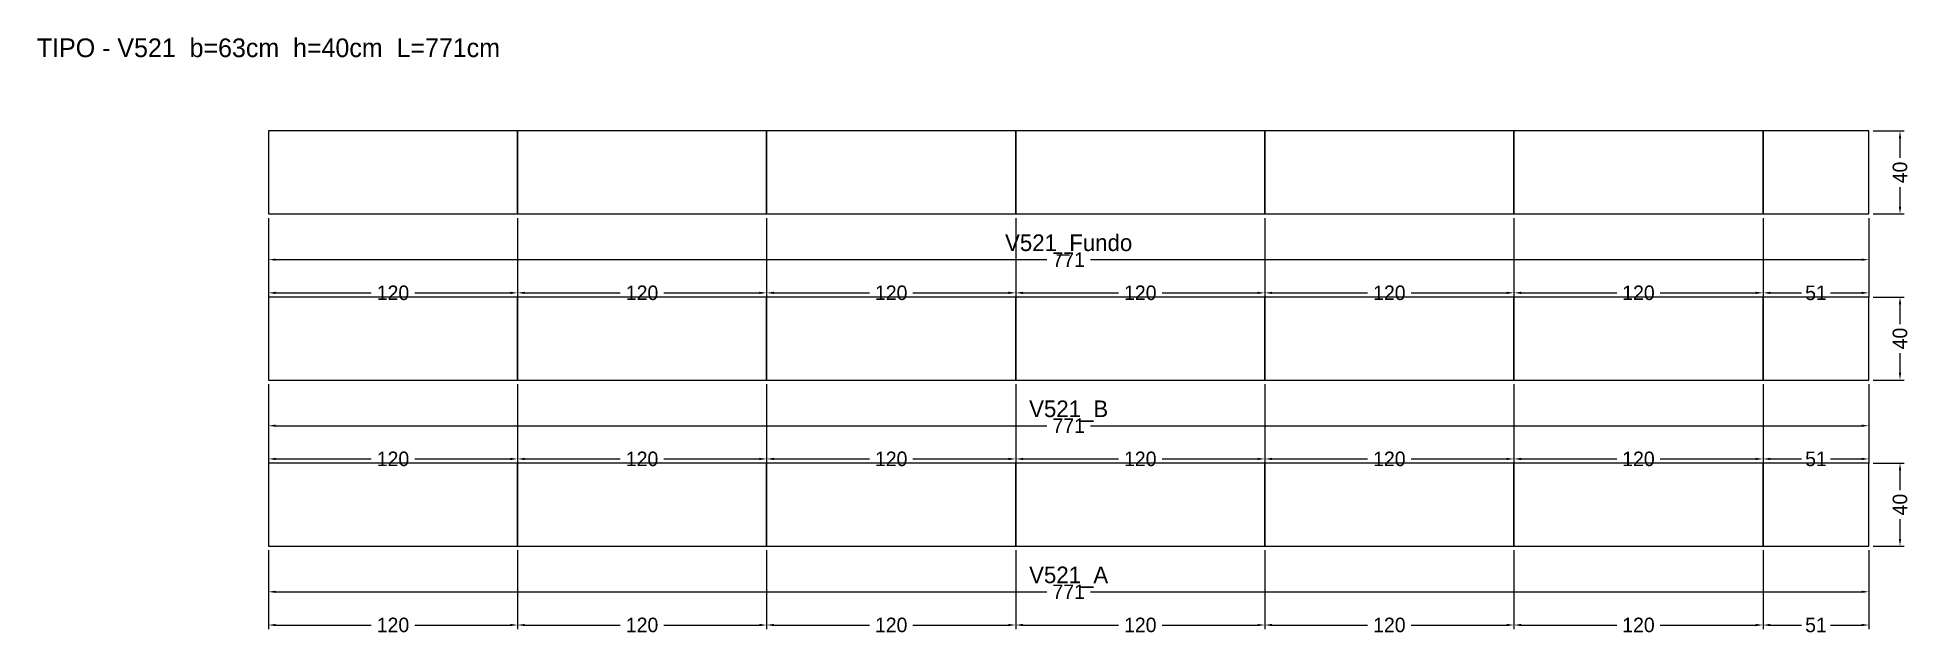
# Model space of a CAD drawing. Header units: metres. Extents: x -111 to 791, y -43 to 245.
import ezdxf

# ---------------------------------------------------------------- set-up
doc = ezdxf.new("R2010")
doc.units = ezdxf.units.M
for name, color, linetype in [('COTA', 3, 'Continuous'), ('NOMENCLATURA', 2, 'Continuous'), ('Paineis', 7, 'Continuous'), ('Texto Secao', 2, 'Continuous')]:
    doc.layers.add(name, color=color, linetype=linetype)
doc.dimstyles.new('COTA_VIG', dxfattribs={"dimtxt": 7, "dimasz": 3.5, "dimexe": 2, "dimexo": 2, "dimgap": 1.5, "dimtad": 1, "dimdec": 1, "dimcen": 2.5, "dimclrd": 3, "dimclre": 3, "dimclrt": 3, "dimazin": 3, "dimtfac": 1, "dimtmove": 0, "dimatfit": 3})

# ---------------------------------------------------------------- blocks, each defined once
blk = doc.blocks.new('_CLOSEDFILLED')
at = {"color": 0, "linetype": 'BYBLOCK'}
blk.add_solid([(-1, 0.16), (0, 0), (-1, -0.16)], dxfattribs=at)
blk = doc.blocks.new('*D1')
at = {"color": 3}
for p, q in [((0, -2), (0, -24)), ((771, -2), (771, -24)), ((3.5, -22), (375, -22)), ((396, -22), (767.5, -22))]:
    blk.add_line(p, q, dxfattribs=at)
at = {"layer": 'Defpoints'}
for p in [(0, 0), (771, 0), (0, -22)]:
    blk.add_point(p, dxfattribs=at)
at = {"layer": 'COTA', "color": 3, "xscale": 3.5, "yscale": 3.5, "rotation": 180}
blk.add_blockref('_CLOSEDFILLED', (0, -22), dxfattribs=at)
at = {"layer": 'COTA', "color": 3, "xscale": 3.5, "yscale": 3.5}
blk.add_blockref('_CLOSEDFILLED', (771, -22), dxfattribs=at)
at = {"layer": 'COTA', "color": 3, "insert": (385.5, -22), "char_height": 7, "attachment_point": 5}
blk.add_mtext('771', dxfattribs=at)
blk = doc.blocks.new('*D2')
at = {"color": 3}
for p, q in [((0, -2), (0, -40)), ((120, -2), (120, -40)), ((3.5, -38), (49.5, -38)), ((70.5, -38), (116.5, -38))]:
    blk.add_line(p, q, dxfattribs=at)
at = {"layer": 'Defpoints'}
for p in [(0, 0), (120, 0), (0, -38)]:
    blk.add_point(p, dxfattribs=at)
at = {"layer": 'COTA', "color": 3, "xscale": 3.5, "yscale": 3.5, "rotation": 180}
blk.add_blockref('_CLOSEDFILLED', (0, -38), dxfattribs=at)
at = {"layer": 'COTA', "color": 3, "xscale": 3.5, "yscale": 3.5}
blk.add_blockref('_CLOSEDFILLED', (120, -38), dxfattribs=at)
at = {"layer": 'COTA', "color": 3, "insert": (60, -38), "char_height": 7, "attachment_point": 5}
blk.add_mtext('120', dxfattribs=at)
blk = doc.blocks.new('*D3')
at = {"color": 3}
for p, q in [((120, -2), (120, -40)), ((240, -2), (240, -40)), ((123.5, -38), (169.5, -38)), ((190.5, -38), (236.5, -38))]:
    blk.add_line(p, q, dxfattribs=at)
at = {"layer": 'Defpoints'}
for p in [(120, 0), (240, 0), (120, -38)]:
    blk.add_point(p, dxfattribs=at)
at = {"layer": 'COTA', "color": 3, "xscale": 3.5, "yscale": 3.5, "rotation": 180}
blk.add_blockref('_CLOSEDFILLED', (120, -38), dxfattribs=at)
at = {"layer": 'COTA', "color": 3, "xscale": 3.5, "yscale": 3.5}
blk.add_blockref('_CLOSEDFILLED', (240, -38), dxfattribs=at)
at = {"layer": 'COTA', "color": 3, "insert": (180, -38), "char_height": 7, "attachment_point": 5}
blk.add_mtext('120', dxfattribs=at)
blk = doc.blocks.new('*D4')
at = {"color": 3}
for p, q in [((240, -2), (240, -40)), ((360, -2), (360, -40)), ((243.5, -38), (289.5, -38)), ((310.5, -38), (356.5, -38))]:
    blk.add_line(p, q, dxfattribs=at)
at = {"layer": 'Defpoints'}
for p in [(240, 0), (360, 0), (240, -38)]:
    blk.add_point(p, dxfattribs=at)
at = {"layer": 'COTA', "color": 3, "xscale": 3.5, "yscale": 3.5, "rotation": 180}
blk.add_blockref('_CLOSEDFILLED', (240, -38), dxfattribs=at)
at = {"layer": 'COTA', "color": 3, "xscale": 3.5, "yscale": 3.5}
blk.add_blockref('_CLOSEDFILLED', (360, -38), dxfattribs=at)
at = {"layer": 'COTA', "color": 3, "insert": (300, -38), "char_height": 7, "attachment_point": 5}
blk.add_mtext('120', dxfattribs=at)
blk = doc.blocks.new('*D5')
at = {"color": 3}
for p, q in [((360, -2), (360, -40)), ((480, -2), (480, -40)), ((363.5, -38), (409.5, -38)), ((430.5, -38), (476.5, -38))]:
    blk.add_line(p, q, dxfattribs=at)
at = {"layer": 'Defpoints'}
for p in [(360, 0), (480, 0), (360, -38)]:
    blk.add_point(p, dxfattribs=at)
at = {"layer": 'COTA', "color": 3, "xscale": 3.5, "yscale": 3.5, "rotation": 180}
blk.add_blockref('_CLOSEDFILLED', (360, -38), dxfattribs=at)
at = {"layer": 'COTA', "color": 3, "xscale": 3.5, "yscale": 3.5}
blk.add_blockref('_CLOSEDFILLED', (480, -38), dxfattribs=at)
at = {"layer": 'COTA', "color": 3, "insert": (420, -38), "char_height": 7, "attachment_point": 5}
blk.add_mtext('120', dxfattribs=at)
blk = doc.blocks.new('*D6')
at = {"color": 3}
for p, q in [((480, -2), (480, -40)), ((600, -2), (600, -40)), ((483.5, -38), (529.5, -38)), ((550.5, -38), (596.5, -38))]:
    blk.add_line(p, q, dxfattribs=at)
at = {"layer": 'Defpoints'}
for p in [(480, 0), (600, 0), (480, -38)]:
    blk.add_point(p, dxfattribs=at)
at = {"layer": 'COTA', "color": 3, "xscale": 3.5, "yscale": 3.5, "rotation": 180}
blk.add_blockref('_CLOSEDFILLED', (480, -38), dxfattribs=at)
at = {"layer": 'COTA', "color": 3, "xscale": 3.5, "yscale": 3.5}
blk.add_blockref('_CLOSEDFILLED', (600, -38), dxfattribs=at)
at = {"layer": 'COTA', "color": 3, "insert": (540, -38), "char_height": 7, "attachment_point": 5}
blk.add_mtext('120', dxfattribs=at)
blk = doc.blocks.new('*D7')
at = {"color": 3}
for p, q in [((600, -2), (600, -40)), ((720, -2), (720, -40)), ((603.5, -38), (649.5, -38)), ((670.5, -38), (716.5, -38))]:
    blk.add_line(p, q, dxfattribs=at)
at = {"layer": 'Defpoints'}
for p in [(600, 0), (720, 0), (600, -38)]:
    blk.add_point(p, dxfattribs=at)
at = {"layer": 'COTA', "color": 3, "xscale": 3.5, "yscale": 3.5, "rotation": 180}
blk.add_blockref('_CLOSEDFILLED', (600, -38), dxfattribs=at)
at = {"layer": 'COTA', "color": 3, "xscale": 3.5, "yscale": 3.5}
blk.add_blockref('_CLOSEDFILLED', (720, -38), dxfattribs=at)
at = {"layer": 'COTA', "color": 3, "insert": (660, -38), "char_height": 7, "attachment_point": 5}
blk.add_mtext('120', dxfattribs=at)
blk = doc.blocks.new('*D8')
at = {"color": 3}
for p, q in [((720, -2), (720, -40)), ((771, -2), (771, -40)), ((723.5, -38), (738.5, -38)), ((752.5, -38), (767.5, -38))]:
    blk.add_line(p, q, dxfattribs=at)
at = {"layer": 'Defpoints'}
for p in [(720, 0), (771, 0), (720, -38)]:
    blk.add_point(p, dxfattribs=at)
at = {"layer": 'COTA', "color": 3, "xscale": 3.5, "yscale": 3.5, "rotation": 180}
blk.add_blockref('_CLOSEDFILLED', (720, -38), dxfattribs=at)
at = {"layer": 'COTA', "color": 3, "xscale": 3.5, "yscale": 3.5}
blk.add_blockref('_CLOSEDFILLED', (771, -38), dxfattribs=at)
at = {"layer": 'COTA', "color": 3, "insert": (745.5, -38), "char_height": 7, "attachment_point": 5}
blk.add_mtext('51', dxfattribs=at)
blk = doc.blocks.new('*D9')
at = {"color": 3}
for p, q in [((773, 40), (788, 40)), ((786, 27), (786, 36.5)), ((786, 3.5), (786, 13)), ((773, 0), (788, 0))]:
    blk.add_line(p, q, dxfattribs=at)
at = {"layer": 'Defpoints'}
for p in [(771, 40), (771, 0), (786, 0)]:
    blk.add_point(p, dxfattribs=at)
at = {"layer": 'COTA', "color": 3, "xscale": 3.5, "yscale": 3.5}
for p, rotation in [((786, 40), 90), ((786, 0), 270)]:
    blk.add_blockref('_CLOSEDFILLED', p, dxfattribs=dict(at, rotation=rotation))
at = {"layer": 'COTA', "color": 3, "insert": (786, 20), "char_height": 7, "attachment_point": 5, "rotation": 90}
blk.add_mtext('40', dxfattribs=at)
blk = doc.blocks.new('*D10')
at = {"color": 3}
for p, q in [((0, 78), (0, 56)), ((771, 78), (771, 56)), ((3.5, 58), (375, 58)), ((396, 58), (767.5, 58))]:
    blk.add_line(p, q, dxfattribs=at)
at = {"layer": 'Defpoints'}
for p in [(0, 80), (771, 80), (0, 58)]:
    blk.add_point(p, dxfattribs=at)
at = {"layer": 'COTA', "color": 3, "xscale": 3.5, "yscale": 3.5, "rotation": 180}
blk.add_blockref('_CLOSEDFILLED', (0, 58), dxfattribs=at)
at = {"layer": 'COTA', "color": 3, "xscale": 3.5, "yscale": 3.5}
blk.add_blockref('_CLOSEDFILLED', (771, 58), dxfattribs=at)
at = {"layer": 'COTA', "color": 3, "insert": (385.5, 58), "char_height": 7, "attachment_point": 5}
blk.add_mtext('771', dxfattribs=at)
blk = doc.blocks.new('*D11')
at = {"color": 3}
for p, q in [((0, 78), (0, 40)), ((120, 78), (120, 40)), ((3.5, 42), (49.5, 42)), ((70.5, 42), (116.5, 42))]:
    blk.add_line(p, q, dxfattribs=at)
at = {"layer": 'Defpoints'}
for p in [(0, 80), (120, 80), (0, 42)]:
    blk.add_point(p, dxfattribs=at)
at = {"layer": 'COTA', "color": 3, "xscale": 3.5, "yscale": 3.5, "rotation": 180}
blk.add_blockref('_CLOSEDFILLED', (0, 42), dxfattribs=at)
at = {"layer": 'COTA', "color": 3, "xscale": 3.5, "yscale": 3.5}
blk.add_blockref('_CLOSEDFILLED', (120, 42), dxfattribs=at)
at = {"layer": 'COTA', "color": 3, "insert": (60, 42), "char_height": 7, "attachment_point": 5}
blk.add_mtext('120', dxfattribs=at)
blk = doc.blocks.new('*D12')
at = {"color": 3}
for p, q in [((120, 78), (120, 40)), ((240, 78), (240, 40)), ((123.5, 42), (169.5, 42)), ((190.5, 42), (236.5, 42))]:
    blk.add_line(p, q, dxfattribs=at)
at = {"layer": 'Defpoints'}
for p in [(120, 80), (240, 80), (120, 42)]:
    blk.add_point(p, dxfattribs=at)
at = {"layer": 'COTA', "color": 3, "xscale": 3.5, "yscale": 3.5, "rotation": 180}
blk.add_blockref('_CLOSEDFILLED', (120, 42), dxfattribs=at)
at = {"layer": 'COTA', "color": 3, "xscale": 3.5, "yscale": 3.5}
blk.add_blockref('_CLOSEDFILLED', (240, 42), dxfattribs=at)
at = {"layer": 'COTA', "color": 3, "insert": (180, 42), "char_height": 7, "attachment_point": 5}
blk.add_mtext('120', dxfattribs=at)
blk = doc.blocks.new('*D13')
at = {"color": 3}
for p, q in [((240, 78), (240, 40)), ((360, 78), (360, 40)), ((243.5, 42), (289.5, 42)), ((310.5, 42), (356.5, 42))]:
    blk.add_line(p, q, dxfattribs=at)
at = {"layer": 'Defpoints'}
for p in [(240, 80), (360, 80), (240, 42)]:
    blk.add_point(p, dxfattribs=at)
at = {"layer": 'COTA', "color": 3, "xscale": 3.5, "yscale": 3.5, "rotation": 180}
blk.add_blockref('_CLOSEDFILLED', (240, 42), dxfattribs=at)
at = {"layer": 'COTA', "color": 3, "xscale": 3.5, "yscale": 3.5}
blk.add_blockref('_CLOSEDFILLED', (360, 42), dxfattribs=at)
at = {"layer": 'COTA', "color": 3, "insert": (300, 42), "char_height": 7, "attachment_point": 5}
blk.add_mtext('120', dxfattribs=at)
blk = doc.blocks.new('*D14')
at = {"color": 3}
for p, q in [((360, 78), (360, 40)), ((480, 78), (480, 40)), ((363.5, 42), (409.5, 42)), ((430.5, 42), (476.5, 42))]:
    blk.add_line(p, q, dxfattribs=at)
at = {"layer": 'Defpoints'}
for p in [(360, 80), (480, 80), (360, 42)]:
    blk.add_point(p, dxfattribs=at)
at = {"layer": 'COTA', "color": 3, "xscale": 3.5, "yscale": 3.5, "rotation": 180}
blk.add_blockref('_CLOSEDFILLED', (360, 42), dxfattribs=at)
at = {"layer": 'COTA', "color": 3, "xscale": 3.5, "yscale": 3.5}
blk.add_blockref('_CLOSEDFILLED', (480, 42), dxfattribs=at)
at = {"layer": 'COTA', "color": 3, "insert": (420, 42), "char_height": 7, "attachment_point": 5}
blk.add_mtext('120', dxfattribs=at)
blk = doc.blocks.new('*D15')
at = {"color": 3}
for p, q in [((480, 78), (480, 40)), ((600, 78), (600, 40)), ((483.5, 42), (529.5, 42)), ((550.5, 42), (596.5, 42))]:
    blk.add_line(p, q, dxfattribs=at)
at = {"layer": 'Defpoints'}
for p in [(480, 80), (600, 80), (480, 42)]:
    blk.add_point(p, dxfattribs=at)
at = {"layer": 'COTA', "color": 3, "xscale": 3.5, "yscale": 3.5, "rotation": 180}
blk.add_blockref('_CLOSEDFILLED', (480, 42), dxfattribs=at)
at = {"layer": 'COTA', "color": 3, "xscale": 3.5, "yscale": 3.5}
blk.add_blockref('_CLOSEDFILLED', (600, 42), dxfattribs=at)
at = {"layer": 'COTA', "color": 3, "insert": (540, 42), "char_height": 7, "attachment_point": 5}
blk.add_mtext('120', dxfattribs=at)
blk = doc.blocks.new('*D16')
at = {"color": 3}
for p, q in [((600, 78), (600, 40)), ((720, 78), (720, 40)), ((603.5, 42), (649.5, 42)), ((670.5, 42), (716.5, 42))]:
    blk.add_line(p, q, dxfattribs=at)
at = {"layer": 'Defpoints'}
for p in [(600, 80), (720, 80), (600, 42)]:
    blk.add_point(p, dxfattribs=at)
at = {"layer": 'COTA', "color": 3, "xscale": 3.5, "yscale": 3.5, "rotation": 180}
blk.add_blockref('_CLOSEDFILLED', (600, 42), dxfattribs=at)
at = {"layer": 'COTA', "color": 3, "xscale": 3.5, "yscale": 3.5}
blk.add_blockref('_CLOSEDFILLED', (720, 42), dxfattribs=at)
at = {"layer": 'COTA', "color": 3, "insert": (660, 42), "char_height": 7, "attachment_point": 5}
blk.add_mtext('120', dxfattribs=at)
blk = doc.blocks.new('*D17')
at = {"color": 3}
for p, q in [((720, 78), (720, 40)), ((771, 78), (771, 40)), ((723.5, 42), (738.5, 42)), ((752.5, 42), (767.5, 42))]:
    blk.add_line(p, q, dxfattribs=at)
at = {"layer": 'Defpoints'}
for p in [(720, 80), (771, 80), (720, 42)]:
    blk.add_point(p, dxfattribs=at)
at = {"layer": 'COTA', "color": 3, "xscale": 3.5, "yscale": 3.5, "rotation": 180}
blk.add_blockref('_CLOSEDFILLED', (720, 42), dxfattribs=at)
at = {"layer": 'COTA', "color": 3, "xscale": 3.5, "yscale": 3.5}
blk.add_blockref('_CLOSEDFILLED', (771, 42), dxfattribs=at)
at = {"layer": 'COTA', "color": 3, "insert": (745.5, 42), "char_height": 7, "attachment_point": 5}
blk.add_mtext('51', dxfattribs=at)
blk = doc.blocks.new('*D18')
at = {"color": 3}
for p, q in [((773, 120), (788, 120)), ((786, 107), (786, 116.5)), ((786, 83.5), (786, 93)), ((773, 80), (788, 80))]:
    blk.add_line(p, q, dxfattribs=at)
at = {"layer": 'Defpoints'}
for p in [(771, 120), (771, 80), (786, 80)]:
    blk.add_point(p, dxfattribs=at)
at = {"layer": 'COTA', "color": 3, "xscale": 3.5, "yscale": 3.5}
for p, rotation in [((786, 120), 90), ((786, 80), 270)]:
    blk.add_blockref('_CLOSEDFILLED', p, dxfattribs=dict(at, rotation=rotation))
at = {"layer": 'COTA', "color": 3, "insert": (786, 100), "char_height": 7, "attachment_point": 5, "rotation": 90}
blk.add_mtext('40', dxfattribs=at)
blk = doc.blocks.new('*D19')
at = {"color": 3}
for p, q in [((0, 158), (0, 136)), ((771, 158), (771, 136)), ((3.5, 138), (375, 138)), ((396, 138), (767.5, 138))]:
    blk.add_line(p, q, dxfattribs=at)
at = {"layer": 'Defpoints'}
for p in [(0, 160), (771, 160), (0, 138)]:
    blk.add_point(p, dxfattribs=at)
at = {"layer": 'COTA', "color": 3, "xscale": 3.5, "yscale": 3.5, "rotation": 180}
blk.add_blockref('_CLOSEDFILLED', (0, 138), dxfattribs=at)
at = {"layer": 'COTA', "color": 3, "xscale": 3.5, "yscale": 3.5}
blk.add_blockref('_CLOSEDFILLED', (771, 138), dxfattribs=at)
at = {"layer": 'COTA', "color": 3, "insert": (385.5, 138), "char_height": 7, "attachment_point": 5}
blk.add_mtext('771', dxfattribs=at)
blk = doc.blocks.new('*D20')
at = {"color": 3}
for p, q in [((0, 158), (0, 120)), ((120, 158), (120, 120)), ((3.5, 122), (49.5, 122)), ((70.5, 122), (116.5, 122))]:
    blk.add_line(p, q, dxfattribs=at)
at = {"layer": 'Defpoints'}
for p in [(0, 160), (120, 160), (0, 122)]:
    blk.add_point(p, dxfattribs=at)
at = {"layer": 'COTA', "color": 3, "xscale": 3.5, "yscale": 3.5, "rotation": 180}
blk.add_blockref('_CLOSEDFILLED', (0, 122), dxfattribs=at)
at = {"layer": 'COTA', "color": 3, "xscale": 3.5, "yscale": 3.5}
blk.add_blockref('_CLOSEDFILLED', (120, 122), dxfattribs=at)
at = {"layer": 'COTA', "color": 3, "insert": (60, 122), "char_height": 7, "attachment_point": 5}
blk.add_mtext('120', dxfattribs=at)
blk = doc.blocks.new('*D21')
at = {"color": 3}
for p, q in [((120, 158), (120, 120)), ((240, 158), (240, 120)), ((123.5, 122), (169.5, 122)), ((190.5, 122), (236.5, 122))]:
    blk.add_line(p, q, dxfattribs=at)
at = {"layer": 'Defpoints'}
for p in [(120, 160), (240, 160), (120, 122)]:
    blk.add_point(p, dxfattribs=at)
at = {"layer": 'COTA', "color": 3, "xscale": 3.5, "yscale": 3.5, "rotation": 180}
blk.add_blockref('_CLOSEDFILLED', (120, 122), dxfattribs=at)
at = {"layer": 'COTA', "color": 3, "xscale": 3.5, "yscale": 3.5}
blk.add_blockref('_CLOSEDFILLED', (240, 122), dxfattribs=at)
at = {"layer": 'COTA', "color": 3, "insert": (180, 122), "char_height": 7, "attachment_point": 5}
blk.add_mtext('120', dxfattribs=at)
blk = doc.blocks.new('*D22')
at = {"color": 3}
for p, q in [((240, 158), (240, 120)), ((360, 158), (360, 120)), ((243.5, 122), (289.5, 122)), ((310.5, 122), (356.5, 122))]:
    blk.add_line(p, q, dxfattribs=at)
at = {"layer": 'Defpoints'}
for p in [(240, 160), (360, 160), (240, 122)]:
    blk.add_point(p, dxfattribs=at)
at = {"layer": 'COTA', "color": 3, "xscale": 3.5, "yscale": 3.5, "rotation": 180}
blk.add_blockref('_CLOSEDFILLED', (240, 122), dxfattribs=at)
at = {"layer": 'COTA', "color": 3, "xscale": 3.5, "yscale": 3.5}
blk.add_blockref('_CLOSEDFILLED', (360, 122), dxfattribs=at)
at = {"layer": 'COTA', "color": 3, "insert": (300, 122), "char_height": 7, "attachment_point": 5}
blk.add_mtext('120', dxfattribs=at)
blk = doc.blocks.new('*D23')
at = {"color": 3}
for p, q in [((360, 158), (360, 120)), ((480, 158), (480, 120)), ((363.5, 122), (409.5, 122)), ((430.5, 122), (476.5, 122))]:
    blk.add_line(p, q, dxfattribs=at)
at = {"layer": 'Defpoints'}
for p in [(360, 160), (480, 160), (360, 122)]:
    blk.add_point(p, dxfattribs=at)
at = {"layer": 'COTA', "color": 3, "xscale": 3.5, "yscale": 3.5, "rotation": 180}
blk.add_blockref('_CLOSEDFILLED', (360, 122), dxfattribs=at)
at = {"layer": 'COTA', "color": 3, "xscale": 3.5, "yscale": 3.5}
blk.add_blockref('_CLOSEDFILLED', (480, 122), dxfattribs=at)
at = {"layer": 'COTA', "color": 3, "insert": (420, 122), "char_height": 7, "attachment_point": 5}
blk.add_mtext('120', dxfattribs=at)
blk = doc.blocks.new('*D24')
at = {"color": 3}
for p, q in [((480, 158), (480, 120)), ((600, 158), (600, 120)), ((483.5, 122), (529.5, 122)), ((550.5, 122), (596.5, 122))]:
    blk.add_line(p, q, dxfattribs=at)
at = {"layer": 'Defpoints'}
for p in [(480, 160), (600, 160), (480, 122)]:
    blk.add_point(p, dxfattribs=at)
at = {"layer": 'COTA', "color": 3, "xscale": 3.5, "yscale": 3.5, "rotation": 180}
blk.add_blockref('_CLOSEDFILLED', (480, 122), dxfattribs=at)
at = {"layer": 'COTA', "color": 3, "xscale": 3.5, "yscale": 3.5}
blk.add_blockref('_CLOSEDFILLED', (600, 122), dxfattribs=at)
at = {"layer": 'COTA', "color": 3, "insert": (540, 122), "char_height": 7, "attachment_point": 5}
blk.add_mtext('120', dxfattribs=at)
blk = doc.blocks.new('*D25')
at = {"color": 3}
for p, q in [((600, 158), (600, 120)), ((720, 158), (720, 120)), ((603.5, 122), (649.5, 122)), ((670.5, 122), (716.5, 122))]:
    blk.add_line(p, q, dxfattribs=at)
at = {"layer": 'Defpoints'}
for p in [(600, 160), (720, 160), (600, 122)]:
    blk.add_point(p, dxfattribs=at)
at = {"layer": 'COTA', "color": 3, "xscale": 3.5, "yscale": 3.5, "rotation": 180}
blk.add_blockref('_CLOSEDFILLED', (600, 122), dxfattribs=at)
at = {"layer": 'COTA', "color": 3, "xscale": 3.5, "yscale": 3.5}
blk.add_blockref('_CLOSEDFILLED', (720, 122), dxfattribs=at)
at = {"layer": 'COTA', "color": 3, "insert": (660, 122), "char_height": 7, "attachment_point": 5}
blk.add_mtext('120', dxfattribs=at)
blk = doc.blocks.new('*D26')
at = {"color": 3}
for p, q in [((720, 158), (720, 120)), ((771, 158), (771, 120)), ((723.5, 122), (738.5, 122)), ((752.5, 122), (767.5, 122))]:
    blk.add_line(p, q, dxfattribs=at)
at = {"layer": 'Defpoints'}
for p in [(720, 160), (771, 160), (720, 122)]:
    blk.add_point(p, dxfattribs=at)
at = {"layer": 'COTA', "color": 3, "xscale": 3.5, "yscale": 3.5, "rotation": 180}
blk.add_blockref('_CLOSEDFILLED', (720, 122), dxfattribs=at)
at = {"layer": 'COTA', "color": 3, "xscale": 3.5, "yscale": 3.5}
blk.add_blockref('_CLOSEDFILLED', (771, 122), dxfattribs=at)
at = {"layer": 'COTA', "color": 3, "insert": (745.5, 122), "char_height": 7, "attachment_point": 5}
blk.add_mtext('51', dxfattribs=at)
blk = doc.blocks.new('*D27')
at = {"color": 3}
for p, q in [((773, 200), (788, 200)), ((786, 187), (786, 196.5)), ((786, 163.5), (786, 173)), ((773, 160), (788, 160))]:
    blk.add_line(p, q, dxfattribs=at)
at = {"layer": 'Defpoints'}
for p in [(771, 200), (771, 160), (786, 160)]:
    blk.add_point(p, dxfattribs=at)
at = {"layer": 'COTA', "color": 3, "xscale": 3.5, "yscale": 3.5}
for p, rotation in [((786, 200), 90), ((786, 160), 270)]:
    blk.add_blockref('_CLOSEDFILLED', p, dxfattribs=dict(at, rotation=rotation))
at = {"layer": 'COTA', "color": 3, "insert": (786, 180), "char_height": 7, "attachment_point": 5, "rotation": 90}
blk.add_mtext('40', dxfattribs=at)

msp = doc.modelspace()

# ---------------------------------------------------------------- linework, layer by layer
at = {"layer": 'Paineis'}
for points in [[(0, 160), (120, 160), (120, 200), (0, 200)], [(120, 160), (240, 160), (240, 200), (120, 200)], [(240, 160), (360, 160), (360, 200), (240, 200)], [(360, 160), (480, 160), (480, 200), (360, 200)], [(480, 160), (600, 160), (600, 200), (480, 200)], [(600, 160), (720, 160), (720, 200), (600, 200)], [(720, 160), (771, 160), (771, 200), (720, 200)], [(0, 80), (120, 80), (120, 120), (0, 120)], [(120, 80), (240, 80), (240, 120), (120, 120)], [(240, 80), (360, 80), (360, 120), (240, 120)], [(360, 80), (480, 80), (480, 120), (360, 120)], [(480, 80), (600, 80), (600, 120), (480, 120)], [(600, 80), (720, 80), (720, 120), (600, 120)], [(720, 80), (771, 80), (771, 120), (720, 120)], [(0, 0), (120, 0), (120, 40), (0, 40)], [(120, 0), (240, 0), (240, 40), (120, 40)], [(240, 0), (360, 0), (360, 40), (240, 40)], [(360, 0), (480, 0), (480, 40), (360, 40)], [(480, 0), (600, 0), (600, 40), (480, 40)], [(600, 0), (720, 0), (720, 40), (600, 40)], [(720, 0), (771, 0), (771, 40), (720, 40)]]:
    msp.add_lwpolyline(points, close=True, dxfattribs=at)

# ---------------------------------------------------------------- texts
at = {"layer": 'NOMENCLATURA', "insert": (0, 240), "char_height": 9, "width": 791, "attachment_point": 5}
msp.add_mtext('TIPO - V521  b=63cm  h=40cm  L=771cm', dxfattribs=at)
at = {"layer": 'Texto Secao', "char_height": 8, "width": 791, "attachment_point": 5}
for s, insert in [('V521_Fundo', (385.5, 145)), ('V521_B', (385.5, 65)), ('V521_A', (385.5, -15))]:
    msp.add_mtext(s, dxfattribs=dict(at, insert=insert))

# ---------------------------------------------------------------- dimensions: what is measured, and where the dimension line sits
at = {"layer": 'COTA'}
for base, p1, p2, picture, middle in [((786, 160), (771, 160), (771, 200), '*D27', (786, 180)), ((786, 80), (771, 80), (771, 120), '*D18', (786, 100)), ((786, 0), (771, 0), (771, 40), '*D9', (786, 20))]:
    dim = msp.add_linear_dim(base=base, p1=p1, p2=p2, angle=90, dimstyle='COTA_VIG', dxfattribs=at)
    dim.commit()
    dim.dimension.update_dxf_attribs({"geometry": picture, "text_midpoint": middle})
for base, p1, p2, picture, middle in [((0, 138), (0, 160), (771, 160), '*D19', (385.5, 138)), ((0, 122), (0, 160), (120, 160), '*D20', (60, 122)), ((120, 122), (120, 160), (240, 160), '*D21', (180, 122)), ((240, 122), (240, 160), (360, 160), '*D22', (300, 122)), ((360, 122), (360, 160), (480, 160), '*D23', (420, 122)), ((480, 122), (480, 160), (600, 160), '*D24', (540, 122)), ((600, 122), (600, 160), (720, 160), '*D25', (660, 122)), ((720, 122), (720, 160), (771, 160), '*D26', (745.5, 122)), ((0, 58), (0, 80), (771, 80), '*D10', (385.5, 58)), ((0, 42), (0, 80), (120, 80), '*D11', (60, 42)), ((120, 42), (120, 80), (240, 80), '*D12', (180, 42)), ((240, 42), (240, 80), (360, 80), '*D13', (300, 42)), ((360, 42), (360, 80), (480, 80), '*D14', (420, 42)), ((480, 42), (480, 80), (600, 80), '*D15', (540, 42)), ((600, 42), (600, 80), (720, 80), '*D16', (660, 42)), ((720, 42), (720, 80), (771, 80), '*D17', (745.5, 42)), ((0, -22), (0, 0), (771, 0), '*D1', (385.5, -22)), ((0, -38), (0, 0), (120, 0), '*D2', (60, -38)), ((120, -38), (120, 0), (240, 0), '*D3', (180, -38)), ((240, -38), (240, 0), (360, 0), '*D4', (300, -38)), ((360, -38), (360, 0), (480, 0), '*D5', (420, -38)), ((480, -38), (480, 0), (600, 0), '*D6', (540, -38)), ((600, -38), (600, 0), (720, 0), '*D7', (660, -38)), ((720, -38), (720, 0), (771, 0), '*D8', (745.5, -38))]:
    dim = msp.add_linear_dim(base=base, p1=p1, p2=p2, dimstyle='COTA_VIG', dxfattribs=at)
    dim.commit()
    dim.dimension.update_dxf_attribs({"geometry": picture, "text_midpoint": middle})

doc.saveas('drawing.dxf')
